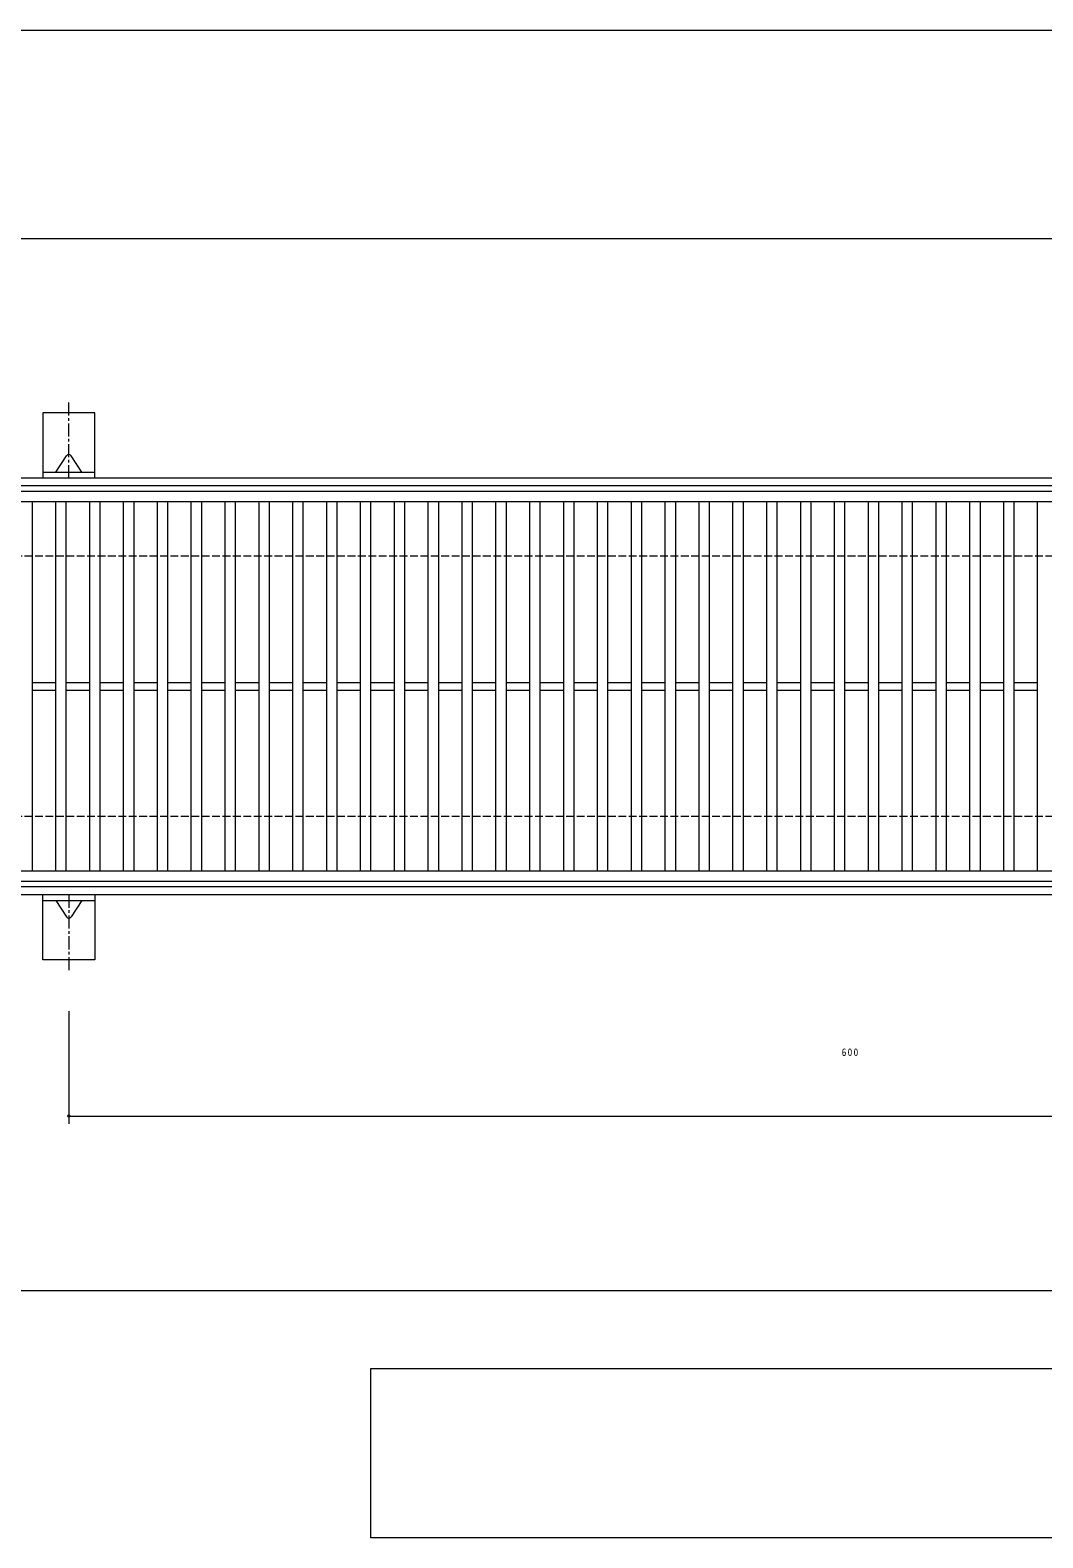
# Model space of a CAD drawing. Units: millimetres on the paper. Extents: x -28453 to 176, y -9817 to 9654.
# Drawn here: x -28222 to -27833, y 8891 to 9470 of the extents above; entities that cross this region are included whole.
import ezdxf

# ---------------------------------------------------------------- set-up
doc = ezdxf.new("R2010")
doc.units = ezdxf.units.MM
doc.header["$PDMODE"] = 32
doc.header["$PDSIZE"] = 0.8
doc.linetypes.add('CHAIN1', pattern=[8, 5, -1, 1, -1])
doc.linetypes.add('DASHED3', pattern=[4, 3, -1])
for name, color, linetype, lineweight in [('C-1', 2, 'Continuous', 9), ('C-2', 3, 'Continuous', 9), ('C-4', 7, 'Continuous', 9), ('C-5', 3, 'Continuous', 9), ('C-A', 3, 'Continuous', 9)]:
    doc.layers.add(name, color=color, linetype=linetype, lineweight=lineweight)
doc.styles.add('ＭＳ ゴシック', font='')
doc.styles.get('ＭＳ ゴシック').set_extended_font_data('MS Gothic')

msp = doc.modelspace()

# ---------------------------------------------------------------- linework, layer by layer
at = {"layer": 'C-1'}
for p, q in [((-27160.795, 9297.833), (-28452.796, 9297.833)), ((-27160.795, 9294.833), (-28452.796, 9294.833)), ((-27160.795, 9140.833), (-28452.796, 9140.833)), ((-27160.795, 9137.833), (-28452.796, 9137.833))]:
    msp.add_line(p, q, dxfattribs=at)
at = {"layer": 'C-1', "linetype": 'DASHED3'}
for p, q in [((-27160.795, 9267.833), (-28452.796, 9267.833)), ((-27160.795, 9167.833), (-28452.796, 9167.833))]:
    msp.add_line(p, q, dxfattribs=at)
at = {"layer": 'C-2'}
for p, q in [((-28302.795, 9288.833), (-27310.795, 9288.833)), ((-28220.795, 9146.832), (-28220.795, 9288.833)), ((-28211.795, 9146.832), (-28211.795, 9288.833)), ((-28207.795, 9146.832), (-28207.795, 9288.833)), ((-28198.795, 9146.832), (-28198.795, 9288.833)), ((-28194.795, 9146.832), (-28194.795, 9288.833)), ((-28185.795, 9146.832), (-28185.795, 9288.833)), ((-28181.795, 9146.832), (-28181.795, 9288.833)), ((-28172.795, 9146.832), (-28172.795, 9288.833)), ((-28168.795, 9146.832), (-28168.795, 9288.833)), ((-28159.795, 9146.832), (-28159.795, 9288.833)), ((-28155.795, 9146.832), (-28155.795, 9288.833)), ((-28146.795, 9146.832), (-28146.795, 9288.833)), ((-28142.795, 9146.832), (-28142.795, 9288.833)), ((-28133.795, 9146.832), (-28133.795, 9288.833)), ((-28129.795, 9146.832), (-28129.795, 9288.833)), ((-28120.795, 9146.832), (-28120.795, 9288.833)), ((-28116.795, 9146.832), (-28116.795, 9288.833)), ((-28107.795, 9146.832), (-28107.795, 9288.833)), ((-28103.795, 9146.832), (-28103.795, 9288.833)), ((-28094.795, 9146.832), (-28094.795, 9288.833)), ((-28090.795, 9146.832), (-28090.795, 9288.833)), ((-28081.795, 9146.832), (-28081.795, 9288.833)), ((-28077.795, 9146.832), (-28077.795, 9288.833)), ((-28068.795, 9146.832), (-28068.795, 9288.833)), ((-28064.795, 9146.832), (-28064.795, 9288.833)), ((-28055.795, 9146.832), (-28055.795, 9288.833)), ((-28051.795, 9146.832), (-28051.795, 9288.833)), ((-28042.795, 9146.832), (-28042.795, 9288.833)), ((-28038.795, 9146.832), (-28038.795, 9288.833)), ((-28029.795, 9146.832), (-28029.795, 9288.833)), ((-28025.795, 9146.832), (-28025.795, 9288.833)), ((-28016.795, 9146.832), (-28016.795, 9288.833)), ((-28012.795, 9146.832), (-28012.795, 9288.833)), ((-28003.795, 9146.832), (-28003.795, 9288.833)), ((-27999.795, 9146.832), (-27999.795, 9288.833)), ((-27990.795, 9146.832), (-27990.795, 9288.833)), ((-27986.795, 9146.832), (-27986.795, 9288.833)), ((-27977.795, 9146.832), (-27977.795, 9288.833)), ((-27973.795, 9146.832), (-27973.795, 9288.833)), ((-27964.795, 9146.832), (-27964.795, 9288.833)), ((-27960.795, 9146.832), (-27960.795, 9288.833)), ((-27951.795, 9146.832), (-27951.795, 9288.833)), ((-27947.795, 9146.832), (-27947.795, 9288.833)), ((-27938.795, 9146.832), (-27938.795, 9288.833)), ((-27934.795, 9146.832), (-27934.795, 9288.833)), ((-27925.795, 9146.832), (-27925.795, 9288.833)), ((-27921.795, 9146.832), (-27921.795, 9288.833)), ((-27912.795, 9146.832), (-27912.795, 9288.833)), ((-27908.795, 9146.832), (-27908.795, 9288.833)), ((-27899.795, 9146.832), (-27899.795, 9288.833)), ((-27895.795, 9146.832), (-27895.795, 9288.833)), ((-27886.795, 9146.832), (-27886.795, 9288.833)), ((-27882.795, 9146.832), (-27882.795, 9288.833)), ((-27873.795, 9146.832), (-27873.795, 9288.833)), ((-27869.795, 9146.832), (-27869.795, 9288.833)), ((-27860.795, 9146.832), (-27860.795, 9288.833)), ((-27856.795, 9146.832), (-27856.795, 9288.833)), ((-27847.795, 9146.832), (-27847.795, 9288.833)), ((-27843.795, 9146.832), (-27843.795, 9288.833)), ((-27834.795, 9146.832), (-27834.795, 9288.833)), ((-28220.795, 9219.333), (-28211.795, 9219.333)), ((-28207.795, 9219.333), (-28198.795, 9219.333)), ((-28194.795, 9219.333), (-28185.795, 9219.333)), ((-28181.795, 9219.333), (-28172.795, 9219.333)), ((-28168.795, 9219.333), (-28159.795, 9219.333)), ((-28155.795, 9219.333), (-28146.795, 9219.333)), ((-28142.795, 9219.333), (-28133.795, 9219.333)), ((-28129.795, 9219.333), (-28120.795, 9219.333)), ((-28116.795, 9219.333), (-28107.795, 9219.333)), ((-28103.795, 9219.333), (-28094.795, 9219.333)), ((-28090.795, 9219.333), (-28081.795, 9219.333)), ((-28077.795, 9219.333), (-28068.795, 9219.333)), ((-28064.795, 9219.333), (-28055.795, 9219.333)), ((-28051.795, 9219.333), (-28042.795, 9219.333)), ((-28038.795, 9219.333), (-28029.795, 9219.333)), ((-28025.795, 9219.333), (-28016.795, 9219.333)), ((-28012.795, 9219.333), (-28003.795, 9219.333)), ((-27999.795, 9219.333), (-27990.795, 9219.333)), ((-27986.795, 9219.333), (-27977.795, 9219.333)), ((-27973.795, 9219.333), (-27964.795, 9219.333)), ((-27960.795, 9219.333), (-27951.795, 9219.333)), ((-27947.795, 9219.333), (-27938.795, 9219.333)), ((-27934.795, 9219.333), (-27925.795, 9219.333)), ((-27921.795, 9219.333), (-27912.795, 9219.333)), ((-27908.795, 9219.333), (-27899.795, 9219.333)), ((-27895.795, 9219.333), (-27886.795, 9219.333)), ((-27882.795, 9219.333), (-27873.795, 9219.333)), ((-27869.795, 9219.333), (-27860.795, 9219.333)), ((-27856.795, 9219.333), (-27847.795, 9219.333)), ((-27843.795, 9219.333), (-27834.795, 9219.333)), ((-28220.795, 9216.333), (-28211.795, 9216.333)), ((-28207.795, 9216.333), (-28198.795, 9216.333)), ((-28194.795, 9216.333), (-28185.795, 9216.333)), ((-28181.795, 9216.333), (-28172.795, 9216.333)), ((-28168.795, 9216.333), (-28159.795, 9216.333)), ((-28155.795, 9216.333), (-28146.795, 9216.333)), ((-28142.795, 9216.333), (-28133.795, 9216.333)), ((-28129.795, 9216.333), (-28120.795, 9216.333)), ((-28116.795, 9216.333), (-28107.795, 9216.333)), ((-28103.795, 9216.333), (-28094.795, 9216.333)), ((-28090.795, 9216.333), (-28081.795, 9216.333)), ((-28077.795, 9216.333), (-28068.795, 9216.333)), ((-28064.795, 9216.333), (-28055.795, 9216.333)), ((-28051.795, 9216.333), (-28042.795, 9216.333)), ((-28038.795, 9216.333), (-28029.795, 9216.333)), ((-28025.795, 9216.333), (-28016.795, 9216.333)), ((-28012.795, 9216.333), (-28003.795, 9216.333)), ((-27999.795, 9216.333), (-27990.795, 9216.333)), ((-27986.795, 9216.333), (-27977.795, 9216.333)), ((-27973.795, 9216.333), (-27964.795, 9216.333)), ((-27960.795, 9216.333), (-27951.795, 9216.333)), ((-27947.795, 9216.333), (-27938.795, 9216.333)), ((-27934.795, 9216.333), (-27925.795, 9216.333)), ((-27921.795, 9216.333), (-27912.795, 9216.333)), ((-27908.795, 9216.333), (-27899.795, 9216.333)), ((-27895.795, 9216.333), (-27886.795, 9216.333)), ((-27882.795, 9216.333), (-27873.795, 9216.333)), ((-27869.795, 9216.333), (-27860.795, 9216.333)), ((-27856.795, 9216.333), (-27847.795, 9216.333)), ((-27843.795, 9216.333), (-27834.795, 9216.333)), ((-27310.795, 9146.832), (-28302.795, 9146.832)), ((-27310.795, 9142.833), (-28302.795, 9142.833))]:
    msp.add_line(p, q, dxfattribs=at)
msp.add_lwpolyline([(-28302.795, 9142.833), (-28302.795, 9292.833), (-27310.795, 9292.833)], dxfattribs=at)
at = {"layer": 'C-4'}
for p, q in [((-28452.796, 9469.832), (-27160.795, 9469.832)), ((-28452.796, 9389.833), (-27160.795, 9389.833)), ((-28206.795, 9093.113), (-28206.795, 9049.832)), ((-28206.795, 9052.832), (-27606.795, 9052.832)), ((-28452.796, 8985.833), (-27160.795, 8985.833))]:
    msp.add_line(p, q, dxfattribs=at)
msp.add_point((-28206.795, 9052.832), dxfattribs=at)
at = {"layer": 'C-5', "color": 7}
msp.add_lwpolyline([(-28090.795, 8890.833), (-28090.795, 8955.832), (-27515.795, 8955.832), (-27515.795, 8890.833)], close=True, dxfattribs=at)
at = {"layer": 'C-A'}
for p, q in [((-28216.795, 9322.832), (-28216.795, 9297.832)), ((-28211.795, 9300.132), (-28207.671, 9306.328)), ((-28201.795, 9300.132), (-28205.919, 9306.328)), ((-28216.795, 9300.132), (-28196.795, 9300.132)), ((-28216.795, 9112.832), (-28216.795, 9137.832)), ((-28216.795, 9135.532), (-28196.795, 9135.532)), ((-28211.795, 9135.532), (-28207.671, 9129.336)), ((-28201.795, 9135.532), (-28205.919, 9129.336))]:
    msp.add_line(p, q, dxfattribs=at)
at = {"layer": 'C-A', "linetype": 'CHAIN1'}
for p, q in [((-28206.795, 9297.832), (-28206.795, 9327.551)), ((-28206.795, 9137.832), (-28206.795, 9108.113))]:
    msp.add_line(p, q, dxfattribs=at)
at = {"layer": 'C-A'}
for points in [[(-28196.795, 9297.832), (-28196.795, 9322.832), (-28216.795, 9322.832)], [(-28196.795, 9137.832), (-28196.795, 9112.832), (-28216.795, 9112.832)]]:
    msp.add_lwpolyline(points, dxfattribs=at)
for centre, start, end in [((-28206.795, 9305.846), 28.86209, 151.13791), ((-28206.795, 9129.818), 208.86209, 331.13791)]:
    msp.add_arc(centre, 1, start, end, dxfattribs=at)

# ---------------------------------------------------------------- texts
at = {"layer": 'C-4', "color": 2, "insert": (-27910.045, 9075.832), "char_height": 2.933, "attachment_point": 7, "style": 'ＭＳ ゴシック'}
msp.add_mtext('\\T1.27;\\W0.9;600', dxfattribs=at)

doc.saveas('drawing.dxf')
